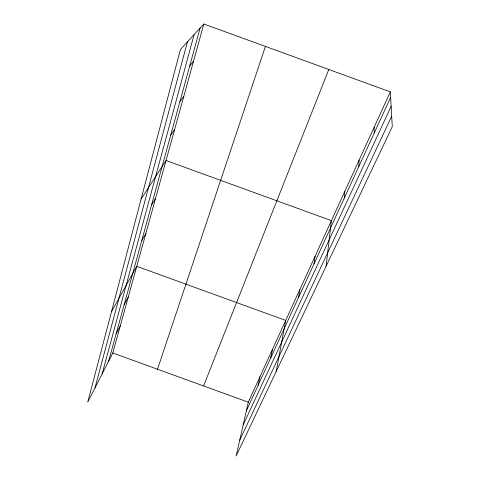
<?xml version="1.0" encoding="UTF-8"?>
<svg xmlns="http://www.w3.org/2000/svg" width="480" height="480" viewBox="0 0 480 480"><rect width="100%" height="100%" fill="white"/><g stroke="black" fill="none" stroke-linecap="round" stroke-linejoin="round"><path stroke-width="0.72" d="M374.196 133.116L374.232 127.068M358.758 166.662L359.1 160.134M344.238 198.21L344.844 191.262M326.112 266.19L331.404 220.632L166.05 160.512L141.138 198.972M313.986 263.934L315.102 256.248M298.566 297.432L299.91 289.428M276.198 371.508L285.726 320.412L136.77 266.31L111.498 311.718M270.744 357.888L272.454 349.41M258.144 385.26L259.998 376.614M390.336 91.89L248.298 402.18L236.148 456L392.28 126.594L390.336 91.89L203.832 24L180.432 49.5L87.72 402.162L112.776 352.992L203.832 24M94.998 387.888L187.404 41.904M102.114 373.914L194.088 34.626M108.69 361.014L200.13 28.032M157.512 369.228L265.404 46.41M203.586 385.95L328.812 69.492M246.318 410.958L390.642 97.38M243.126 425.082L391.146 106.35M239.676 440.376L391.698 116.256M116.184 333.732L120.276 325.89M124.164 304.668L128.256 297.054M141.792 240.48L145.86 233.46M151.56 204.906L155.598 198.276M170.724 135.114L174.666 129.378M179.928 101.61L183.804 96.366M189.708 65.988L193.506 61.308M112.776 352.992L248.298 402.18"/></g></svg>
